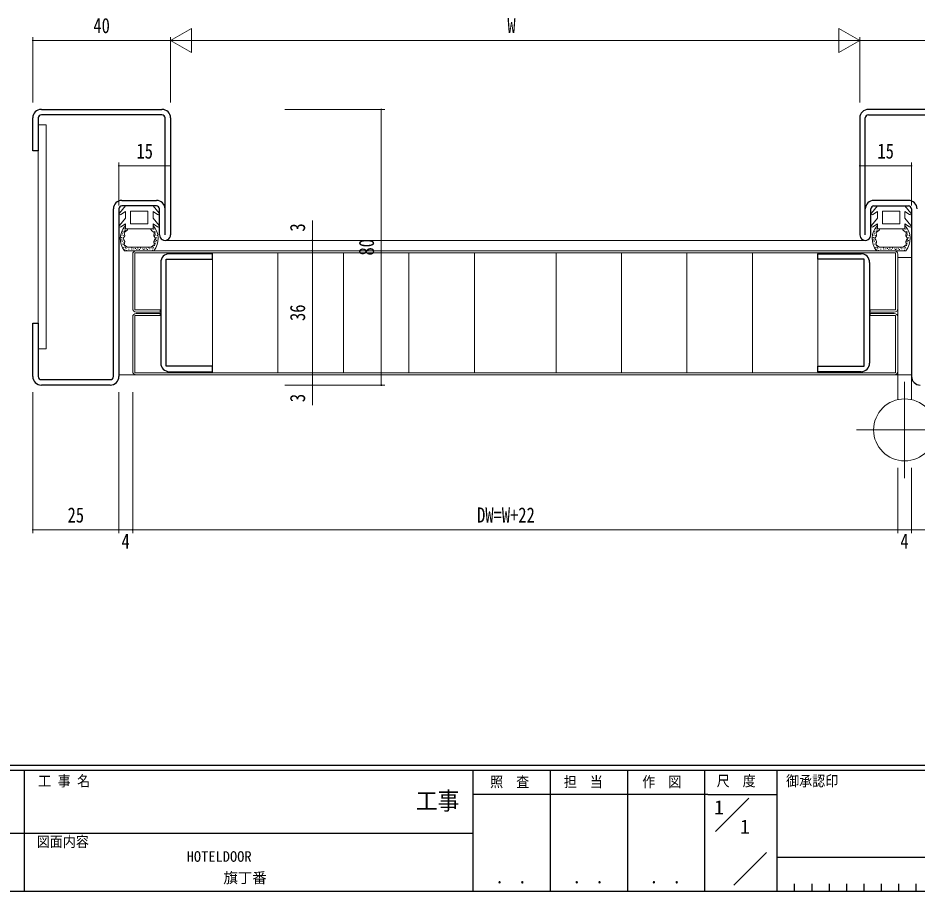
# Model space of a CAD drawing. Units: millimetres, scale not verified. Extents: x -397 to 397, y -282 to 282.
# Drawn here: x -10.7 to 250.1, y -282.1 to -28.8 of the extents above; entities that cross this region are included whole.
import ezdxf
from ezdxf.enums import TextEntityAlignment as Align

# ---------------------------------------------------------------- set-up
doc = ezdxf.new("R2010")
doc.units = ezdxf.units.MM
doc.header["$LTSCALE"] = 2
for name, color, linetype in [('0-1_USER1', 3, 'Continuous'), ('0-2_YKK_11', 7, 'Continuous'), ('0-7_YKK_ZWAK', 7, 'Continuous')]:
    doc.layers.add(name, color=color, linetype=linetype)
for name, color, linetype, lineweight in [('0-3_YKK_12', 2, 'Continuous', 18), ('0-4_YKK_13', 4, 'Continuous', 18), ('0-6_YKK_D', 6, 'Continuous', 18)]:
    doc.layers.add(name, color=color, linetype=linetype, lineweight=lineweight)
doc.styles.add('ＭＳ ゴシック', font='')
doc.styles.get('ＭＳ ゴシック').set_extended_font_data('MS Gothic')

msp = doc.modelspace()

# ---------------------------------------------------------------- linework, layer by layer
at = {"layer": '0-2_YKK_11'}
for p, q in [((-3.95, -55.318), (31.05, -55.318)), ((31.05, -56.918), (-3.95, -56.918)), ((271.05, -55.318), (236.05, -55.318)), ((236.05, -56.918), (271.05, -56.918)), ((-6.45, -67.318), (-6.45, -57.818)), ((-4.85, -57.818), (-4.85, -67.318)), ((31.95, -91.718), (31.95, -57.818)), ((33.55, -57.818), (33.55, -91.718)), ((233.55, -57.818), (233.55, -91.718)), ((235.15, -91.718), (235.15, -57.818)), ((-4.85, -67.318), (-6.45, -67.318)), ((19.45, -81.718), (29.45, -81.718)), ((29.45, -83.318), (19.45, -83.318)), ((247.65, -81.718), (237.65, -81.718)), ((237.65, -83.318), (247.65, -83.318)), ((16.95, -132.818), (16.95, -84.218)), ((18.55, -84.218), (18.55, -132.818)), ((30.35, -91.718), (30.35, -84.218)), ((236.75, -91.718), (236.75, -84.218)), ((248.55, -84.218), (248.55, -132.818)), ((32.3, -98.818), (45.7, -98.818)), ((32.3, -129.818), (32.3, -98.818)), ((45.7, -97.218), (33.2, -97.218)), ((45.7, -98.818), (45.7, -97.218)), ((221.4, -97.218), (233.9, -97.218)), ((221.4, -98.818), (221.4, -97.218)), ((234.8, -98.818), (221.4, -98.818)), ((234.8, -129.818), (234.8, -98.818)), ((30.7, -99.718), (30.7, -128.918)), ((236.4, -99.718), (236.4, -128.918)), ((-6.45, -117.318), (-4.85, -117.318)), ((-6.45, -132.818), (-6.45, -117.318)), ((-4.85, -117.318), (-4.85, -132.818)), ((45.7, -129.818), (32.3, -129.818)), ((45.7, -131.418), (45.7, -129.818)), ((221.4, -129.818), (234.8, -129.818)), ((221.4, -131.418), (221.4, -129.818)), ((33.2, -131.418), (45.7, -131.418)), ((233.9, -131.418), (221.4, -131.418)), ((-3.95, -133.718), (16.05, -133.718)), ((16.05, -135.318), (-3.95, -135.318))]:
    msp.add_line(p, q, dxfattribs=at)
for centre, radius, start, end in [((-3.95, -57.818), 2.5, 90, 179.99998), ((-3.95, -57.818), 0.9, 90, 179.99998), ((31.05, -57.818), 2.5, 0, 90), ((31.05, -57.818), 0.9, 0, 90), ((236.05, -57.818), 2.5, 90, 180), ((236.05, -57.818), 0.9, 90, 180), ((19.45, -84.218), 2.5, 90, 179.99998), ((19.45, -84.218), 0.9, 90, 179.99998), ((29.45, -84.218), 2.5, 0, 90), ((29.45, -84.218), 0.9, 0.00099, 90), ((237.65, -84.218), 2.5, 90, 180), ((237.65, -84.218), 0.9, 90, 179.99901), ((247.65, -84.218), 2.5, 0.00002, 90), ((247.65, -84.218), 0.9, 0.00002, 90), ((31.95, -91.718), 1.6, 179.99946, 0), ((235.15, -91.718), 1.6, 180, 0.00054), ((33.2, -99.718), 2.5, 90.00001, 179.99999), ((233.9, -99.718), 2.5, 0.00001, 89.99999), ((33.2, -128.918), 2.5, 180.00001, 269.99999), ((233.9, -128.918), 2.5, 270.00001, 359.99999), ((-3.95, -132.818), 2.5, 179.99998, 270.00002), ((-3.95, -132.818), 0.9, 179.99998, 270.00002), ((16.05, -132.818), 0.9, 270.00002, 0), ((16.05, -132.818), 2.5, 269.99967, 0), ((251.05, -132.818), 2.5, 180, 270.00033)]:
    msp.add_arc(centre, radius, start, end, dxfattribs=at)
at = {"layer": '0-3_YKK_12'}
for p, q in [((31.95, -93.318), (235.15, -93.318)), ((248.55, -132.318), (18.55, -132.318)), ((246.55, -134.318), (246.55, -162.318)), ((232.55, -148.318), (260.55, -148.318))]:
    msp.add_line(p, q, dxfattribs=at)
at = {"layer": '0-4_YKK_13'}
for p, q in [((-4.85, -59.818), (-4.85, -124.818)), ((-2.55, -59.818), (-4.85, -59.818)), ((-2.55, -124.818), (-2.55, -59.818)), ((20.45, -83.318), (18.706, -85.397)), ((20.45, -83.318), (28.45, -83.318)), ((28.45, -83.318), (30.194, -85.397)), ((238.65, -83.318), (236.906, -85.397)), ((238.65, -83.318), (246.65, -83.318)), ((246.65, -83.318), (248.394, -85.397)), ((20.45, -84.937), (19.102, -85.839)), ((20.45, -84.937), (20.45, -86.918)), ((26.95, -84.818), (26.95, -88.518)), ((28.45, -84.937), (29.797, -85.839)), ((28.45, -84.937), (28.45, -86.918)), ((238.65, -84.937), (237.302, -85.839)), ((238.65, -84.937), (238.65, -86.918)), ((245.15, -84.818), (245.15, -88.518)), ((246.65, -84.937), (247.997, -85.839)), ((246.65, -84.937), (246.65, -86.918)), ((20.45, -86.918), (18.706, -88.997)), ((20.45, -88.537), (19.102, -89.439)), ((20.45, -88.537), (20.45, -90.018)), ((26.95, -88.518), (21.95, -88.518)), ((28.45, -86.918), (30.194, -88.997)), ((28.45, -88.537), (29.797, -89.439)), ((28.45, -88.537), (28.45, -90.018)), ((238.65, -86.918), (236.906, -88.997)), ((238.65, -88.537), (237.302, -89.439)), ((238.65, -88.537), (238.65, -90.018)), ((245.15, -88.518), (240.15, -88.518)), ((246.65, -86.918), (248.394, -88.997)), ((246.65, -88.537), (247.997, -89.439)), ((246.65, -88.537), (246.65, -90.018)), ((19.747, -90.858), (19.547, -90.858)), ((20.169, -89.978), (19.969, -89.978)), ((20.228, -90.682), (20.028, -90.682)), ((20.521, -90.354), (20.321, -90.354)), ((20.45, -90.018), (24.45, -90.018)), ((28.45, -90.018), (24.45, -90.018)), ((28.767, -90.084), (28.567, -90.084)), ((29.095, -90.706), (28.895, -90.706)), ((29.154, -91.093), (28.954, -91.093)), ((237.947, -90.858), (237.747, -90.858)), ((238.369, -89.978), (238.169, -89.978)), ((238.428, -90.682), (238.228, -90.682)), ((238.721, -90.354), (238.521, -90.354)), ((238.65, -90.018), (242.65, -90.018)), ((246.65, -90.018), (242.65, -90.018)), ((246.967, -90.084), (246.767, -90.084)), ((247.295, -90.706), (247.095, -90.706)), ((247.354, -91.093), (247.154, -91.093)), ((19.283, -92.586), (19.083, -92.586)), ((19.319, -93.123), (19.119, -93.123)), ((19.331, -91.835), (19.131, -91.835)), ((19.486, -92.443), (19.286, -92.443)), ((19.617, -93.266), (19.417, -93.266)), ((19.641, -93.684), (19.441, -93.684)), ((19.688, -91.421), (19.488, -91.421)), ((19.891, -91.942), (19.691, -91.942)), ((28.969, -92.014), (28.769, -92.014)), ((29.124, -93.588), (28.924, -93.588)), ((29.196, -91.847), (28.996, -91.847)), ((29.201, -91.515), (29.001, -91.515)), ((29.327, -93.135), (29.127, -93.135)), ((29.363, -92.539), (29.163, -92.539)), ((29.398, -93.72), (29.198, -93.72)), ((29.53, -93.326), (29.33, -93.326)), ((29.542, -92.563), (29.342, -92.563)), ((29.732, -91.93), (29.532, -91.93)), ((237.483, -92.586), (237.283, -92.586)), ((237.519, -93.123), (237.319, -93.123)), ((237.531, -91.835), (237.331, -91.835)), ((237.686, -92.443), (237.486, -92.443)), ((237.817, -93.266), (237.617, -93.266)), ((237.841, -93.684), (237.641, -93.684)), ((237.888, -91.421), (237.688, -91.421)), ((238.091, -91.942), (237.891, -91.942)), ((247.169, -92.014), (246.969, -92.014)), ((247.324, -93.588), (247.124, -93.588)), ((247.396, -91.847), (247.196, -91.847)), ((247.401, -91.515), (247.201, -91.515)), ((247.527, -93.135), (247.327, -93.135)), ((247.563, -92.539), (247.363, -92.539)), ((247.598, -93.72), (247.398, -93.72)), ((247.73, -93.326), (247.53, -93.326)), ((247.742, -92.563), (247.542, -92.563)), ((247.932, -91.93), (247.732, -91.93)), ((19.844, -94.4), (19.644, -94.4)), ((20.058, -94.018), (19.858, -94.018)), ((20.118, -95.414), (19.918, -95.414)), ((20.249, -94.936), (20.049, -94.936)), ((28.693, -96.318), (20.207, -96.318)), ((20.416, -96.022), (20.216, -96.022)), ((20.535, -95.521), (20.335, -95.521)), ((20.655, -95.175), (20.455, -95.175)), ((20.722, -95.624), (20.522, -95.624)), ((20.846, -96.284), (20.646, -96.284)), ((27.969, -95.318), (20.931, -95.318)), ((21.526, -95.91), (21.326, -95.91)), ((22.366, -95.445), (22.166, -95.445)), ((22.438, -95.838), (22.238, -95.838)), ((23.028, -95.784), (22.828, -95.784)), ((23.457, -95.642), (23.257, -95.642)), ((243.55, -96.318), (23.55, -96.318)), ((23.85, -95.927), (23.65, -95.927)), ((24.136, -95.588), (23.936, -95.588)), ((24.583, -95.999), (24.383, -95.999)), ((24.922, -95.588), (24.722, -95.588)), ((25.583, -95.82), (25.383, -95.82)), ((25.852, -95.963), (25.652, -95.963)), ((26.209, -95.731), (26.009, -95.731)), ((26.656, -95.749), (26.456, -95.749)), ((26.924, -96.017), (26.724, -96.017)), ((27.371, -95.534), (27.171, -95.534)), ((27.657, -95.82), (27.457, -95.82)), ((28.337, -95.616), (28.137, -95.616)), ((28.432, -96.165), (28.232, -96.165)), ((28.492, -95.235), (28.292, -95.235)), ((28.683, -95.533), (28.483, -95.533)), ((28.957, -94.328), (28.757, -94.328)), ((28.993, -94.089), (28.793, -94.089)), ((29.017, -94.793), (28.817, -94.793)), ((29.231, -94.316), (29.031, -94.316)), ((238.044, -94.4), (237.844, -94.4)), ((238.258, -94.018), (238.058, -94.018)), ((238.318, -95.414), (238.118, -95.414)), ((238.449, -94.936), (238.249, -94.936)), ((238.407, -96.318), (246.893, -96.318)), ((238.616, -96.022), (238.416, -96.022)), ((238.735, -95.521), (238.535, -95.521)), ((238.855, -95.175), (238.655, -95.175)), ((238.922, -95.624), (238.722, -95.624)), ((239.046, -96.284), (238.846, -96.284)), ((246.169, -95.318), (239.131, -95.318)), ((239.726, -95.91), (239.526, -95.91)), ((240.566, -95.445), (240.366, -95.445)), ((240.638, -95.838), (240.438, -95.838)), ((241.228, -95.784), (241.028, -95.784)), ((241.657, -95.642), (241.457, -95.642)), ((242.05, -95.927), (241.85, -95.927)), ((242.336, -95.588), (242.136, -95.588)), ((242.783, -95.999), (242.583, -95.999)), ((243.122, -95.588), (242.922, -95.588)), ((243.783, -95.82), (243.583, -95.82)), ((244.052, -95.963), (243.852, -95.963)), ((244.409, -95.731), (244.209, -95.731)), ((244.856, -95.749), (244.656, -95.749)), ((245.124, -96.017), (244.924, -96.017)), ((245.571, -95.534), (245.371, -95.534)), ((245.857, -95.82), (245.657, -95.82)), ((246.537, -95.616), (246.337, -95.616)), ((246.632, -96.165), (246.432, -96.165)), ((246.692, -95.235), (246.492, -95.235)), ((246.883, -95.533), (246.683, -95.533)), ((247.157, -94.328), (246.957, -94.328)), ((247.193, -94.089), (246.993, -94.089)), ((247.217, -94.793), (247.017, -94.793)), ((247.431, -94.316), (247.231, -94.316)), ((22.55, -97.318), (22.55, -113.118)), ((23.15, -96.918), (243.95, -96.918)), ((45.7, -131.718), (45.7, -96.918)), ((64.7, -131.718), (64.7, -96.918)), ((83.7, -131.718), (83.7, -96.918)), ((102.7, -131.718), (102.7, -96.918)), ((121.7, -131.718), (121.7, -96.918)), ((145.4, -131.718), (145.4, -96.918)), ((164.4, -131.718), (164.4, -96.918)), ((183.4, -131.718), (183.4, -96.918)), ((202.4, -131.718), (202.4, -96.918)), ((221.4, -131.718), (221.4, -96.918)), ((244.55, -97.318), (244.55, -113.118)), ((248.55, -98.318), (248.55, -139.543)), ((236.55, -114.118), (236.55, -113.518)), ((236.55, -114.518), (236.55, -115.118)), ((22.55, -131.318), (22.55, -115.518)), ((244.55, -131.318), (244.55, -115.518)), ((-4.85, -124.818), (-2.55, -124.818)), ((243.95, -131.718), (23.15, -131.718)), ((243.55, -132.318), (23.55, -132.318))]:
    msp.add_line(p, q, dxfattribs=at)
for points in [[(26.95, -84.818), (21.95, -84.818), (21.95, -88.518)], [(245.15, -84.818), (240.15, -84.818), (240.15, -88.518)], [(20.875, -90.429), (20.108, -91.019), (20.233, -91.979), (19.75, -92.818), (19.97, -93.214), (20.233, -93.657), (20.108, -94.617), (20.875, -95.207)], [(28.025, -95.207), (28.792, -94.617), (28.667, -93.657), (28.93, -93.214), (29.15, -92.818), (28.667, -91.979), (28.792, -91.019), (28.025, -90.429)], [(239.075, -90.429), (238.308, -91.019), (238.433, -91.979), (237.95, -92.818), (238.17, -93.214), (238.433, -93.657), (238.308, -94.617), (239.075, -95.207)], [(246.225, -95.207), (246.992, -94.617), (246.867, -93.657), (247.13, -93.214), (247.35, -92.818), (246.867, -91.979), (246.992, -91.019), (246.225, -90.429)], [(23.55, -114.118), (30.55, -114.118), (30.55, -113.518), (23.15, -113.518), (23.15, -96.918)], [(243.55, -114.118), (236.55, -114.118), (236.55, -113.518), (243.95, -113.518), (243.95, -96.918)], [(248.55, -98.318), (244.55, -98.318), (244.55, -139.543)], [(23.55, -114.518), (30.55, -114.518), (30.55, -115.118), (23.15, -115.118), (23.15, -131.718)], [(243.55, -114.518), (236.55, -114.518), (236.55, -115.118), (243.95, -115.118), (243.95, -131.718)]]:
    msp.add_lwpolyline(points, dxfattribs=at)
msp.add_circle((246.55, -148.318), 9, dxfattribs=at)
for centre, radius, start, end in [((18.935, -85.59), 0.3, 139.99756, 303.78886), ((29.964, -85.59), 0.3, 236.21114, 40.00244), ((237.135, -85.59), 0.3, 139.99756, 303.78886), ((248.164, -85.59), 0.3, 236.21114, 40.00244), ((18.935, -89.19), 0.3, 139.99756, 303.78886), ((24.45, -92.818), 5.5, 136.65824, 219.51963), ((24.45, -92.818), 4.3, 139.37051, 146.2499), ((24.45, -92.818), 4.3, 33.7499, 40.62928), ((24.45, -92.818), 5.5, 320.48036, 43.34175), ((29.964, -89.19), 0.3, 236.21114, 40.00244), ((237.135, -89.19), 0.3, 139.99756, 303.78886), ((242.65, -92.818), 5.5, 136.65824, 219.51963), ((242.65, -92.818), 4.3, 139.37051, 146.2499), ((242.65, -92.818), 4.3, 33.7499, 40.62928), ((242.65, -92.818), 5.5, 320.48036, 43.34175), ((248.164, -89.19), 0.3, 236.21114, 40.00244), ((23.55, -97.318), 1, 90, 180), ((243.55, -97.318), 1, 0, 90), ((23.55, -113.118), 1, 180, 270), ((23.55, -115.518), 1, 90, 180), ((243.55, -113.118), 1, 270, 0), ((243.55, -115.518), 1, 0, 90), ((23.55, -131.318), 1, 180, 270), ((243.55, -131.318), 1, 270, 0)]:
    msp.add_arc(centre, radius, start, end, dxfattribs=at)
at = {"layer": '0-6_YKK_D'}
for p, q in [((33.55, -35.318), (39.612, -31.818)), ((39.612, -38.818), (39.612, -31.818)), ((227.488, -31.818), (227.488, -38.818)), ((233.55, -35.318), (227.488, -31.818)), ((-6.45, -53.318), (-6.45, -34.318)), ((33.55, -35.318), (-6.45, -35.318)), ((33.55, -53.318), (33.55, -34.318)), ((33.55, -53.318), (33.55, -34.318)), ((33.55, -35.318), (45.674, -35.318)), ((33.55, -35.318), (39.612, -38.818)), ((40.55, -35.318), (226.55, -35.318)), ((233.55, -35.318), (221.426, -35.318)), ((233.55, -35.318), (227.488, -38.818)), ((233.55, -53.318), (233.55, -34.318)), ((233.55, -53.318), (233.55, -34.318)), ((233.55, -35.318), (273.55, -35.318)), ((66.7, -55.318), (95.7, -55.318)), ((94.7, -135.318), (94.7, -55.318)), ((18.55, -83.218), (18.55, -70.718)), ((33.55, -71.718), (18.55, -71.718)), ((33.55, -90.718), (33.55, -70.718)), ((233.55, -90.718), (233.55, -70.718)), ((248.55, -71.718), (233.55, -71.718)), ((248.55, -83.218), (248.55, -70.718)), ((74.7, -93.318), (74.7, -87.533)), ((66.7, -93.318), (75.7, -93.318)), ((74.7, -96.318), (74.7, -93.318)), ((66.7, -96.318), (75.7, -96.318)), ((66.7, -96.318), (75.7, -96.318)), ((74.7, -96.318), (74.7, -132.318)), ((66.7, -132.318), (75.7, -132.318)), ((66.7, -132.318), (75.7, -132.318)), ((74.7, -132.318), (74.7, -135.318)), ((66.7, -135.318), (75.7, -135.318)), ((66.7, -135.318), (95.7, -135.318)), ((74.7, -135.318), (74.7, -141.103)), ((-6.45, -137.318), (-6.45, -178.318)), ((18.55, -137.318), (18.55, -178.318)), ((18.55, -137.318), (18.55, -178.318)), ((22.55, -137.318), (22.55, -178.318)), ((22.55, -137.318), (22.55, -178.318)), ((244.55, -159.318), (244.55, -178.318)), ((244.55, -159.318), (244.55, -178.318)), ((248.55, -159.318), (248.55, -178.318)), ((248.55, -159.318), (248.55, -178.318)), ((-6.45, -177.318), (18.55, -177.318)), ((18.55, -177.318), (22.55, -177.318)), ((244.55, -177.318), (22.55, -177.318)), ((244.55, -177.318), (248.55, -177.318)), ((248.55, -177.318), (273.55, -177.318))]:
    msp.add_line(p, q, dxfattribs=at)
for centre, start, end in [((-6.45, -35.318), 0, 180), ((-6.45, -35.318), 180, 0), ((94.7, -55.318), 90, 270), ((94.7, -55.318), 270, 90), ((18.55, -71.718), 0, 180), ((18.55, -71.718), 180, 0), ((33.55, -71.718), 0, 180), ((33.55, -71.718), 180, 0), ((233.55, -71.718), 0, 180), ((233.55, -71.718), 180, 0), ((248.55, -71.718), 0, 180), ((248.55, -71.718), 180, 0), ((74.7, -93.318), 90, 270), ((74.7, -93.318), 270, 90), ((74.7, -96.318), 90, 270), ((74.7, -96.318), 90, 270), ((74.7, -96.318), 270, 90), ((74.7, -96.318), 270, 90), ((74.7, -132.318), 90, 270), ((74.7, -132.318), 90, 270), ((74.7, -132.318), 270, 90), ((74.7, -132.318), 270, 90), ((74.7, -135.318), 90, 270), ((74.7, -135.318), 270, 90), ((94.7, -135.318), 90, 270), ((94.7, -135.318), 270, 90), ((-6.45, -177.318), 0, 180), ((-6.45, -177.318), 180, 0), ((18.55, -177.318), 0, 180), ((18.55, -177.318), 0, 180), ((18.55, -177.318), 180, 0), ((18.55, -177.318), 180, 0), ((22.55, -177.318), 0, 180), ((22.55, -177.318), 0, 180), ((22.55, -177.318), 180, 0), ((22.55, -177.318), 180, 0), ((244.55, -177.318), 0, 180), ((244.55, -177.318), 0, 180), ((244.55, -177.318), 180, 0), ((244.55, -177.318), 180, 0), ((248.55, -177.318), 0, 180), ((248.55, -177.318), 0, 180), ((248.55, -177.318), 180, 0), ((248.55, -177.318), 180, 0)]:
    msp.add_arc(centre, 0.106, start, end, dxfattribs=at)
at = {"layer": '0-7_YKK_ZWAK'}
for p, q in [((376.1, -245.7), (-393.9, -245.7)), ((338.3, -247.1), (-393.9, -247.1)), ((-8.9, -247.1), (-8.9, -282.1)), ((121.3, -247.1), (121.3, -282.1)), ((143.7, -247.1), (143.7, -282.1)), ((166.1, -247.1), (166.1, -282.1)), ((188.5, -247.1), (188.5, -282.1)), ((209.5, -247.1), (209.5, -282.1)), ((189.484, -254.099), (121.3, -254.099)), ((189.484, -254.099), (209.5, -254.099)), ((191.67, -264.836), (201.364, -255.143)), ((-136.3, -265.299), (-7.5, -265.299)), ((-7.5, -265.299), (121.3, -265.299)), ((196.972, -280.445), (206.496, -270.921)), ((209.5, -272.3), (310.3, -272.3)), ((214.54, -280), (214.54, -282.1)), ((219.58, -280), (219.58, -282.1)), ((224.62, -280), (224.62, -282.1)), ((229.66, -280), (229.66, -282.1)), ((234.7, -280), (234.7, -282.1)), ((239.74, -280), (239.74, -282.1)), ((244.78, -280), (244.78, -282.1)), ((249.82, -280), (249.82, -282.1)), ((-393.9, -282.1), (338.3, -282.1))]:
    msp.add_line(p, q, dxfattribs=at)

# ---------------------------------------------------------------- texts
at = {"layer": '0-1_USER1', "style": 'ＭＳ ゴシック'}
for s, height, p in [('1', 4.106, (191.3, -261.099)), ('1', 4.106, (198.833, -266.699)), ('HOTELDOOR ', 3.079, (38.217, -274.549)), ('旗丁番 ', 3.079, (48.857, -280.725))]:
    msp.add_text(s, height=height, dxfattribs=at).set_placement(p, align=Align.BOTTOM_LEFT)
at = {"layer": '0-6_YKK_D', "style": 'ＭＳ ゴシック', "width": 0.8}
for s, p in [('40', (11.15, -34.518)), ('W', (131.281, -34.518)), ('15', (23.65, -70.918)), ('15', (238.65, -70.918)), ('25', (3.65, -176.518)), ('DW=W+22', (122.487, -176.518)), ('4', (19.312, -184.118)), ('4', (245.312, -184.118))]:
    msp.add_text(s, height=4.399, dxfattribs=at).set_placement(p, align=Align.BOTTOM_LEFT)
for s, p in [('3', (73.9, -90.775)), ('80', (93.9, -97.718)), ('36', (73.9, -116.718)), ('3', (73.9, -140.261))]:
    msp.add_text(s, height=4.399, rotation=90, dxfattribs=at).set_placement(p, align=Align.BOTTOM_LEFT)
at = {"layer": '0-7_YKK_ZWAK', "style": 'ＭＳ ゴシック', "width": 0.9}
for s, height, p in [('工 事 名', 3.079, (-4.888, -252.633)), ('照  査', 3.079, (126.289, -252.88)), ('担  当', 3.079, (147.655, -252.88)), ('作  図', 3.079, (170.42, -252.862)), ('尺  度', 3.079, (192.012, -252.637)), ('御承認印', 3.079, (212.167, -252.633)), ('工事', 5.132, (104.731, -260.056)), ('図面内容', 3.079, (-5.283, -270.248)), (' ． ．', 3.592, (125.755, -281.046)), (' ． ．', 3.592, (148.155, -281.046)), (' ． ．', 3.592, (170.555, -281.046))]:
    msp.add_text(s, height=height, dxfattribs=at).set_placement(p, align=Align.BOTTOM_LEFT)

doc.saveas('drawing.dxf')
